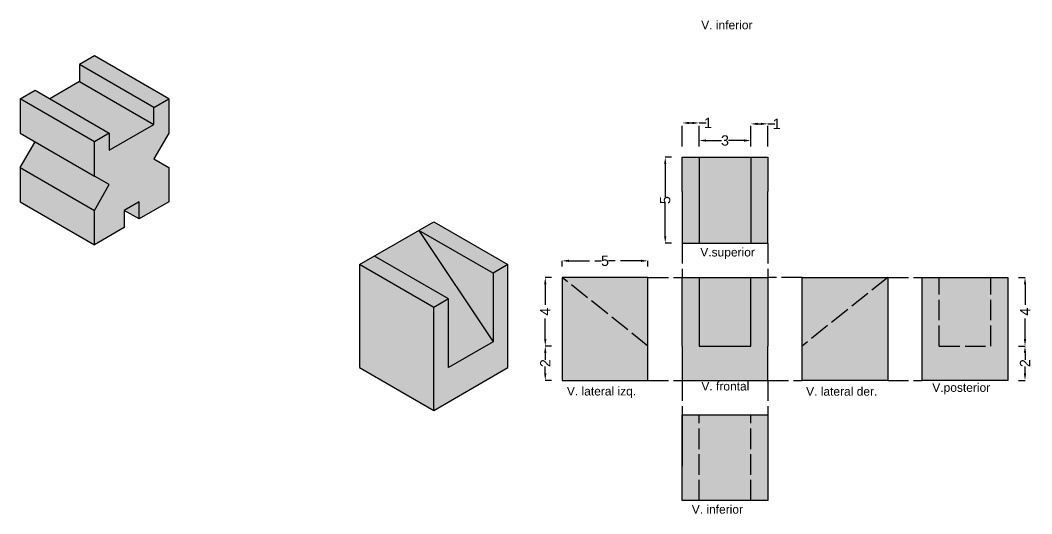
# Model space of a CAD drawing. Header units: millimetres. Extents: x 1502 to 1798, y 2224 to 2310.
# Drawn here: x 1645.4 to 1704.4, y 2224.4 to 2253.2 of the extents above; entities that cross this region are included whole.
import ezdxf

# ---------------------------------------------------------------- set-up
doc = ezdxf.new("R2010")
doc.units = ezdxf.units.MM
doc.header["$LTSCALE"] = 0.1
doc.linetypes.add('ACAD_ISO02W100', pattern=[15, 12, -3])
doc.styles.get("Standard").update_dxf_attribs({"font": 'arial.ttf'})
doc.dimstyles.new('ISO-25', dxfattribs={"dimtxt": 0.6, "dimasz": 0.4, "dimexe": 0, "dimexo": 0.625, "dimgap": 0, "dimtad": 0, "dimtxsty": 'Standard', "dimcen": 2.5, "dimadec": 0, "dimazin": 0, "dimtfac": 1, "dimtmove": 0, "dimatfit": 3, "dimfxl": 1, "dimarcsym": 0})

# ---------------------------------------------------------------- blocks, each defined once
blk = doc.blocks.new('*D63')
at = {"color": 0, "linetype": 'ACAD_ISO02W100', "lineweight": -2, "transparency": 16777216}
for p, q in [((1685.037, 2245.808), (1685.037, 2246.155)), ((1685.437, 2246.155), (1686.341, 2246.155)), ((1687.637, 2246.155), (1686.734, 2246.155)), ((1688.037, 2245.808), (1688.037, 2246.155))]:
    blk.add_line(p, q, dxfattribs=at)
at = {"color": 0, "linetype": 'ACAD_ISO02W100', "transparency": 16777216}
for points in [[(1685.437, 2246.222), (1685.437, 2246.089), (1685.037, 2246.155)], [(1687.637, 2246.222), (1687.637, 2246.089), (1688.037, 2246.155)]]:
    blk.add_solid(points, dxfattribs=at)
at = {"layer": 'Defpoints', "color": 0, "linetype": 'ACAD_ISO02W100', "transparency": 16777216}
for p in [(1688.037, 2246.155), (1685.037, 2245.183), (1688.037, 2245.183)]:
    blk.add_point(p, dxfattribs=at)
at = {"color": 0, "linetype": 'ACAD_ISO02W100', "transparency": 16777216, "insert": (1686.537, 2246.155), "char_height": 0.6, "attachment_point": 5}
blk.add_mtext('3', dxfattribs=at)
blk = doc.blocks.new('*D67')
at = {"color": 0, "linetype": 'ACAD_ISO02W100', "lineweight": -2, "transparency": 16777216}
for p, q in [((1677.037, 2238.808), (1677.037, 2239.146)), ((1677.437, 2239.146), (1679.338, 2239.146)), ((1681.637, 2239.146), (1679.736, 2239.146)), ((1682.037, 2238.808), (1682.037, 2239.146))]:
    blk.add_line(p, q, dxfattribs=at)
at = {"color": 0, "linetype": 'ACAD_ISO02W100', "transparency": 16777216}
for points in [[(1677.437, 2239.213), (1677.437, 2239.079), (1677.037, 2239.146)], [(1681.637, 2239.213), (1681.637, 2239.079), (1682.037, 2239.146)]]:
    blk.add_solid(points, dxfattribs=at)
at = {"layer": 'Defpoints', "color": 0, "linetype": 'ACAD_ISO02W100', "transparency": 16777216}
for p in [(1682.037, 2239.146), (1677.037, 2238.183), (1682.037, 2238.183)]:
    blk.add_point(p, dxfattribs=at)
at = {"color": 0, "linetype": 'ACAD_ISO02W100', "transparency": 16777216, "insert": (1679.537, 2239.146), "char_height": 0.6, "attachment_point": 5}
blk.add_mtext('5', dxfattribs=at)
blk = doc.blocks.new('*D87')
at = {"color": 0, "linetype": 'ACAD_ISO02W100', "lineweight": -2, "transparency": 16777216}
for p, q in [((1676.412, 2238.183), (1676.054, 2238.183)), ((1676.054, 2237.783), (1676.054, 2236.39)), ((1676.054, 2234.583), (1676.054, 2235.975)), ((1676.412, 2234.183), (1676.054, 2234.183))]:
    blk.add_line(p, q, dxfattribs=at)
at = {"color": 0, "linetype": 'ACAD_ISO02W100', "transparency": 16777216}
for points in [[(1675.988, 2237.783), (1676.121, 2237.783), (1676.054, 2238.183)], [(1675.988, 2234.583), (1676.121, 2234.583), (1676.054, 2234.183)]]:
    blk.add_solid(points, dxfattribs=at)
at = {"layer": 'Defpoints', "color": 0, "linetype": 'ACAD_ISO02W100', "transparency": 16777216}
for p in [(1677.037, 2238.183), (1676.054, 2234.183), (1677.037, 2234.183)]:
    blk.add_point(p, dxfattribs=at)
at = {"color": 0, "linetype": 'ACAD_ISO02W100', "transparency": 16777216, "insert": (1676.054, 2236.183), "char_height": 0.6, "attachment_point": 5, "rotation": 90}
blk.add_mtext('4', dxfattribs=at)
blk = doc.blocks.new('*D88')
at = {"color": 0, "linetype": 'ACAD_ISO02W100', "lineweight": -2, "transparency": 16777216}
for p, q in [((1676.412, 2234.183), (1676.054, 2234.183)), ((1676.054, 2233.783), (1676.054, 2233.382)), ((1676.054, 2232.583), (1676.054, 2232.984)), ((1676.412, 2232.183), (1676.054, 2232.183))]:
    blk.add_line(p, q, dxfattribs=at)
at = {"color": 0, "linetype": 'ACAD_ISO02W100', "transparency": 16777216}
for points in [[(1675.988, 2233.783), (1676.121, 2233.783), (1676.054, 2234.183)], [(1675.988, 2232.583), (1676.121, 2232.583), (1676.054, 2232.183)]]:
    blk.add_solid(points, dxfattribs=at)
at = {"layer": 'Defpoints', "color": 0, "linetype": 'ACAD_ISO02W100', "transparency": 16777216}
for p in [(1677.037, 2234.183), (1676.054, 2232.183), (1677.037, 2232.183)]:
    blk.add_point(p, dxfattribs=at)
at = {"color": 0, "linetype": 'ACAD_ISO02W100', "transparency": 16777216, "insert": (1676.054, 2233.183), "char_height": 0.6, "attachment_point": 5, "rotation": 90}
blk.add_mtext('2', dxfattribs=at)
blk = doc.blocks.new('*D89')
at = {"color": 0, "linetype": 'ACAD_ISO02W100', "lineweight": -2, "transparency": 16777216}
for p, q in [((1703.662, 2238.183), (1704.036, 2238.183)), ((1704.036, 2237.783), (1704.036, 2236.39)), ((1704.036, 2234.583), (1704.036, 2235.975)), ((1703.662, 2234.183), (1704.036, 2234.183))]:
    blk.add_line(p, q, dxfattribs=at)
at = {"color": 0, "linetype": 'ACAD_ISO02W100', "transparency": 16777216}
for points in [[(1703.969, 2237.783), (1704.102, 2237.783), (1704.036, 2238.183)], [(1703.969, 2234.583), (1704.102, 2234.583), (1704.036, 2234.183)]]:
    blk.add_solid(points, dxfattribs=at)
at = {"layer": 'Defpoints', "color": 0, "linetype": 'ACAD_ISO02W100', "transparency": 16777216}
for p in [(1703.037, 2238.183), (1703.037, 2234.183), (1704.036, 2234.183)]:
    blk.add_point(p, dxfattribs=at)
at = {"color": 0, "linetype": 'ACAD_ISO02W100', "transparency": 16777216, "insert": (1704.036, 2236.183), "char_height": 0.6, "attachment_point": 5, "rotation": 90}
blk.add_mtext('4', dxfattribs=at)
blk = doc.blocks.new('*D90')
at = {"color": 0, "linetype": 'ACAD_ISO02W100', "lineweight": -2, "transparency": 16777216}
for p, q in [((1703.662, 2234.183), (1704.036, 2234.183)), ((1704.036, 2233.783), (1704.036, 2233.382)), ((1704.036, 2232.583), (1704.036, 2232.984)), ((1703.662, 2232.183), (1704.036, 2232.183))]:
    blk.add_line(p, q, dxfattribs=at)
at = {"color": 0, "linetype": 'ACAD_ISO02W100', "transparency": 16777216}
for points in [[(1703.969, 2233.783), (1704.102, 2233.783), (1704.036, 2234.183)], [(1703.969, 2232.583), (1704.102, 2232.583), (1704.036, 2232.183)]]:
    blk.add_solid(points, dxfattribs=at)
at = {"layer": 'Defpoints', "color": 0, "linetype": 'ACAD_ISO02W100', "transparency": 16777216}
for p in [(1703.037, 2234.183), (1703.037, 2232.183), (1704.036, 2232.183)]:
    blk.add_point(p, dxfattribs=at)
at = {"color": 0, "linetype": 'ACAD_ISO02W100', "transparency": 16777216, "insert": (1704.036, 2233.183), "char_height": 0.6, "attachment_point": 5, "rotation": 90}
blk.add_mtext('2', dxfattribs=at)
blk = doc.blocks.new('*D132')
at = {"color": 0, "linetype": 'ACAD_ISO02W100', "lineweight": -2, "transparency": 16777216}
for p, q in [((1684.037, 2245.808), (1684.037, 2247.179)), ((1684.437, 2247.179), (1684.637, 2247.179)), ((1685.037, 2245.808), (1685.037, 2247.179)), ((1685.037, 2247.179), (1685.437, 2247.179))]:
    blk.add_line(p, q, dxfattribs=at)
at = {"color": 0, "linetype": 'ACAD_ISO02W100', "transparency": 16777216}
for points in [[(1684.437, 2247.245), (1684.437, 2247.112), (1684.037, 2247.179)], [(1684.637, 2247.245), (1684.637, 2247.112), (1685.037, 2247.179)]]:
    blk.add_solid(points, dxfattribs=at)
at = {"layer": 'Defpoints', "color": 0, "linetype": 'ACAD_ISO02W100', "transparency": 16777216}
for p in [(1685.037, 2247.179), (1684.037, 2245.183), (1685.037, 2245.183)]:
    blk.add_point(p, dxfattribs=at)
at = {"color": 0, "linetype": 'ACAD_ISO02W100', "transparency": 16777216, "insert": (1685.548, 2247.179), "char_height": 0.6, "attachment_point": 5}
blk.add_mtext('1', dxfattribs=at)
blk = doc.blocks.new('*D133')
at = {"color": 0, "linetype": 'ACAD_ISO02W100', "lineweight": -2, "transparency": 16777216}
for p, q in [((1688.037, 2245.808), (1688.037, 2247.125)), ((1688.437, 2247.125), (1688.637, 2247.125)), ((1689.037, 2245.808), (1689.037, 2247.125)), ((1689.037, 2247.125), (1689.437, 2247.125))]:
    blk.add_line(p, q, dxfattribs=at)
at = {"color": 0, "linetype": 'ACAD_ISO02W100', "transparency": 16777216}
for points in [[(1688.437, 2247.192), (1688.437, 2247.059), (1688.037, 2247.125)], [(1688.637, 2247.192), (1688.637, 2247.059), (1689.037, 2247.125)]]:
    blk.add_solid(points, dxfattribs=at)
at = {"layer": 'Defpoints', "color": 0, "linetype": 'ACAD_ISO02W100', "transparency": 16777216}
for p in [(1689.037, 2247.125), (1688.037, 2245.183), (1689.037, 2245.183)]:
    blk.add_point(p, dxfattribs=at)
at = {"color": 0, "linetype": 'ACAD_ISO02W100', "transparency": 16777216, "insert": (1689.548, 2247.125), "char_height": 0.6, "attachment_point": 5}
blk.add_mtext('1', dxfattribs=at)
blk = doc.blocks.new('*D154')
at = {"color": 0, "lineweight": -2, "transparency": 16777216}
for p, q in [((1683.412, 2245.183), (1683.051, 2245.183)), ((1683.051, 2244.783), (1683.051, 2242.882)), ((1683.051, 2240.583), (1683.051, 2242.484)), ((1683.412, 2240.183), (1683.051, 2240.183))]:
    blk.add_line(p, q, dxfattribs=at)
at = {"color": 0, "transparency": 16777216}
for points in [[(1682.984, 2244.783), (1683.117, 2244.783), (1683.051, 2245.183)], [(1682.984, 2240.583), (1683.117, 2240.583), (1683.051, 2240.183)]]:
    blk.add_solid(points, dxfattribs=at)
at = {"layer": 'Defpoints', "color": 0, "transparency": 16777216}
for p in [(1683.051, 2245.183), (1684.037, 2245.183), (1684.037, 2240.183)]:
    blk.add_point(p, dxfattribs=at)
at = {"color": 0, "transparency": 16777216, "insert": (1683.051, 2242.683), "char_height": 0.6, "attachment_point": 5, "rotation": 90}
blk.add_mtext('5', dxfattribs=at)

msp = doc.modelspace()

# ---------------------------------------------------------------- hatches: boundary and pattern name
at = {"linetype": 'ACAD_ISO02W100', "true_color": 0x293189}
h = msp.add_hatch(color=177, dxfattribs=at)
h.dxf.hatch_style = 1
h.paths.add_polyline_path([(1649.76, 2251.088), (1648.894, 2250.588), (1653.224, 2248.088), (1654.09, 2248.588)])
at = {"linetype": 'ACAD_ISO02W100', "true_color": 0x4554a5}
h = msp.add_hatch(color=175, dxfattribs=at)
h.dxf.hatch_style = 1
h.paths.add_polyline_path([(1648.894, 2250.588), (1648.894, 2249.588), (1653.224, 2247.088), (1653.224, 2248.088)])
at = {"linetype": 'ACAD_ISO02W100', "true_color": 0x22346e}
h = msp.add_hatch(color=159, dxfattribs=at)
h.dxf.hatch_style = 1
h.paths.add_polyline_path([(1646.296, 2249.088), (1645.43, 2248.588), (1649.76, 2246.088), (1650.626, 2246.588)])
at = {"linetype": 'ACAD_ISO02W100', "true_color": 0x7aafdf}
h = msp.add_hatch(color=143, dxfattribs=at)
h.dxf.hatch_style = 1
h.paths.add_polyline_path([(1648.894, 2249.588), (1647.162, 2248.588), (1650.626, 2246.588), (1650.626, 2245.588), (1653.224, 2247.088)])
at = {"linetype": 'ACAD_ISO02W100', "true_color": 0x105689}
h = msp.add_hatch(color=146, dxfattribs=at)
h.dxf.hatch_style = 1
h.paths.add_polyline_path([(1649.76, 2246.088), (1645.43, 2248.588), (1645.43, 2246.588), (1649.76, 2244.088)])
at = {"linetype": 'ACAD_ISO02W100', "true_color": 0x2776bb}
h = msp.add_hatch(color=152, dxfattribs=at)
h.dxf.hatch_style = 1
h.paths.add_polyline_path([(1654.09, 2244.588), (1653.224, 2245.088), (1654.09, 2246.588), (1654.09, 2248.588), (1653.224, 2248.088), (1653.224, 2247.088), (1650.626, 2245.588), (1650.626, 2246.588), (1649.76, 2246.088), (1649.76, 2244.088), (1650.626, 2243.588), (1649.76, 2242.088), (1649.76, 2240.088), (1651.492, 2241.088), (1651.492, 2242.088), (1652.358, 2242.588), (1652.358, 2241.588), (1654.09, 2242.588)])
at = {"linetype": 'ACAD_ISO02W100', "true_color": 0xadddf7}
h = msp.add_hatch(color=141, dxfattribs=at)
h.dxf.hatch_style = 1
h.paths.add_polyline_path([(1650.626, 2243.588), (1649.76, 2244.088), (1646.296, 2246.088), (1645.43, 2244.588), (1649.76, 2242.088)])
at = {"linetype": 'ACAD_ISO02W100', "lineweight": 30, "true_color": 0xddb3d4}
h = msp.add_hatch(color=254, dxfattribs=at)
h.dxf.hatch_style = 1
h.paths.add_polyline_path([(1666.085, 2239.423), (1665.219, 2238.923), (1669.549, 2236.423), (1670.415, 2236.923)])
h.paths.add_polyline_path([(1685.037, 2245.183), (1684.037, 2245.183), (1684.037, 2243.183), (1684.037, 2240.183), (1685.037, 2240.183)])
at = {"linetype": 'ACAD_ISO02W100', "lineweight": 30, "true_color": 0xd19cc7}
h = msp.add_hatch(color=9, dxfattribs=at)
h.dxf.hatch_style = 1
h.paths.add_polyline_path([(1669.549, 2241.423), (1668.683, 2240.923), (1673.013, 2238.423), (1673.879, 2238.923)])
h.paths.add_polyline_path([(1689.037, 2243.183), (1689.037, 2245.183), (1688.037, 2245.183), (1688.037, 2240.183), (1689.037, 2240.183)])
at = {"linetype": 'ACAD_ISO02W100', "lineweight": 30, "true_color": 0x642165}
h = msp.add_hatch(color=219, dxfattribs=at)
h.dxf.hatch_style = 1
h.paths.add_polyline_path([(1688.037, 2245.183), (1685.037, 2245.183), (1685.037, 2240.183), (1688.037, 2240.183)])
at = {"linetype": 'ACAD_ISO02W100', "true_color": 0x9898cc}
h = msp.add_hatch(color=253, dxfattribs=at)
h.dxf.hatch_style = 1
h.paths.add_polyline_path([(1649.76, 2242.088), (1645.43, 2244.588), (1645.43, 2242.588), (1649.76, 2240.088)])
at = {"linetype": 'ACAD_ISO02W100', "true_color": 0x5e67af}
h = msp.add_hatch(color=165, dxfattribs=at)
h.dxf.hatch_style = 1
h.paths.add_polyline_path([(1649.76, 2242.088), (1645.43, 2244.588), (1645.43, 2242.588), (1649.76, 2240.088)])
at = {"linetype": 'ACAD_ISO02W100', "true_color": 0xadddf7}
h = msp.add_hatch(color=141, dxfattribs=at)
h.dxf.hatch_style = 1
h.paths.add_polyline_path([(1652.358, 2242.588), (1651.492, 2242.088), (1652.358, 2241.588)])
at = {"linetype": 'Continuous', "true_color": 0xd19cc7}
h = msp.add_hatch(color=9, dxfattribs=at)
h.dxf.hatch_style = 1
h.paths.add_polyline_path([(1669.549, 2241.423), (1668.683, 2240.923), (1673.013, 2238.423), (1673.879, 2238.923)])
at = {"linetype": 'Continuous', "true_color": 0xddb3d4}
h = msp.add_hatch(color=254, dxfattribs=at)
h.dxf.hatch_style = 1
h.paths.add_polyline_path([(1669.549, 2241.423), (1668.683, 2240.923), (1673.013, 2238.423), (1673.879, 2238.923)])
at = {"linetype": 'Continuous', "true_color": 0x642165}
h = msp.add_hatch(color=219, dxfattribs=at)
h.dxf.hatch_style = 1
h.paths.add_polyline_path([(1668.683, 2240.923), (1666.085, 2239.423), (1670.415, 2236.923), (1670.415, 2232.923), (1673.013, 2234.423)])
at = {"linetype": 'Continuous', "true_color": 0xd19cc7}
h = msp.add_hatch(color=9, dxfattribs=at)
h.dxf.hatch_style = 1
h.paths.add_polyline_path([(1673.013, 2238.423), (1668.683, 2240.923), (1673.013, 2234.423)])
at = {"linetype": 'Continuous', "true_color": 0xcecce6}
h = msp.add_hatch(color=254, dxfattribs=at)
h.dxf.hatch_style = 1
h.paths.add_polyline_path([(1673.013, 2238.423), (1668.683, 2240.923), (1673.013, 2234.423)])
at = {"linetype": 'Continuous', "true_color": 0xddb3d4}
h = msp.add_hatch(color=254, dxfattribs=at)
h.dxf.hatch_style = 1
h.paths.add_polyline_path([(1666.085, 2239.423), (1665.219, 2238.923), (1669.549, 2236.423), (1670.415, 2236.923)])
at = {"linetype": 'Continuous', "true_color": 0x93278f}
h = msp.add_hatch(color=217, dxfattribs=at)
h.dxf.hatch_style = 1
h.paths.add_polyline_path([(1669.549, 2236.423), (1665.219, 2238.923), (1665.219, 2232.923), (1669.549, 2230.423)])
at = {"linetype": 'Continuous', "true_color": 0x642165}
h = msp.add_hatch(color=219, dxfattribs=at)
h.dxf.hatch_style = 1
h.paths.add_polyline_path([(1673.879, 2232.923), (1673.879, 2238.923), (1673.013, 2238.423), (1673.013, 2234.423), (1670.415, 2232.923), (1670.415, 2236.923), (1669.549, 2236.423), (1669.549, 2230.423)])
at = {"linetype": 'Continuous', "true_color": 0x636466}
h = msp.add_hatch(color=251, dxfattribs=at)
h.dxf.hatch_style = 1
h.paths.add_polyline_path([(1673.879, 2232.923), (1673.879, 2238.923), (1673.013, 2238.423), (1673.013, 2234.423), (1670.415, 2232.923), (1670.415, 2236.923), (1669.549, 2236.423), (1669.549, 2230.423)])
at = {"linetype": 'ACAD_ISO02W100', "lineweight": 30, "true_color": 0x636466}
h = msp.add_hatch(color=251, dxfattribs=at)
h.dxf.hatch_style = 1
h.paths.add_polyline_path([(1673.879, 2238.923), (1673.013, 2238.423), (1673.013, 2234.423), (1670.415, 2232.923), (1670.415, 2236.923), (1669.549, 2236.423), (1669.549, 2230.423), (1673.879, 2232.923)])
h.paths.add_polyline_path([(1689.037, 2234.183), (1689.037, 2238.183), (1688.037, 2238.183), (1688.037, 2234.183), (1685.037, 2234.183), (1685.037, 2238.183), (1684.037, 2238.183), (1684.037, 2234.183), (1684.037, 2232.183), (1689.037, 2232.183)])
at = {"linetype": 'ACAD_ISO02W100', "lineweight": 30, "true_color": 0x93278f}
h = msp.add_hatch(color=217, dxfattribs=at)
h.dxf.hatch_style = 1
h.paths.add_polyline_path([(1682.037, 2234.183), (1677.037, 2234.183), (1677.037, 2232.183), (1682.037, 2232.183)])
h.paths.add_polyline_path([(1677.037, 2238.183), (1677.037, 2234.183), (1682.037, 2234.183)], flags=17)
h.paths.add_polyline_path([(1682.037, 2238.183), (1679.037, 2238.183), (1677.037, 2238.183), (1682.037, 2234.183)], flags=17)
h.paths.add_polyline_path([(1696.037, 2234.183), (1691.037, 2234.183), (1691.037, 2232.183), (1696.037, 2232.183)])
h.paths.add_polyline_path([(1696.037, 2238.183), (1691.037, 2234.183), (1696.037, 2234.183)], flags=17)
h.paths.add_polyline_path([(1696.037, 2238.183), (1694.037, 2238.183), (1691.037, 2238.183), (1691.037, 2234.183)], flags=17)
at = {"linetype": 'ACAD_ISO02W100', "lineweight": 30, "true_color": 0x642165}
h = msp.add_hatch(color=219, dxfattribs=at)
h.dxf.hatch_style = 1
h.paths.add_polyline_path([(1688.037, 2238.183), (1685.037, 2238.183), (1685.037, 2234.183), (1688.037, 2234.183)])
at = {"linetype": 'ACAD_ISO02W100', "lineweight": 30, "true_color": 0x939598}
h = msp.add_hatch(color=252, dxfattribs=at)
h.dxf.hatch_style = 1
h.paths.add_polyline_path([(1703.037, 2234.183), (1698.037, 2234.183), (1698.037, 2232.183), (1703.037, 2232.183)])
h.paths.add_polyline_path([(1703.037, 2237.183), (1703.037, 2238.183), (1698.037, 2238.183), (1698.037, 2237.183), (1698.037, 2234.183), (1703.037, 2234.183)])
at = {"linetype": 'ACAD_ISO02W100', "lineweight": 30, "true_color": 0x636466}
h = msp.add_hatch(color=251, dxfattribs=at)
h.dxf.hatch_style = 1
h.paths.add_polyline_path([(1689.037, 2230.183), (1684.037, 2230.183), (1684.037, 2227.183), (1686.037, 2227.183), (1689.037, 2227.183)])
h.paths.add_polyline_path([(1689.037, 2227.183), (1686.037, 2227.183), (1684.037, 2227.183), (1684.037, 2225.183), (1689.037, 2225.183)])

# ---------------------------------------------------------------- linework, layer by layer
at = {"linetype": 'Continuous'}
for p, q in [((1649.76, 2251.088), (1648.894, 2250.588)), ((1654.09, 2248.588), (1649.76, 2251.088)), ((1648.894, 2250.588), (1648.894, 2249.588)), ((1653.224, 2248.088), (1648.894, 2250.588)), ((1645.43, 2248.588), (1646.296, 2249.088)), ((1646.296, 2249.088), (1650.626, 2246.588)), ((1648.894, 2249.588), (1647.162, 2248.588)), ((1648.894, 2249.588), (1653.224, 2247.088)), ((1645.43, 2248.588), (1645.43, 2246.588)), ((1649.76, 2246.088), (1645.43, 2248.588)), ((1653.224, 2248.088), (1654.09, 2248.588)), ((1654.09, 2248.588), (1654.09, 2246.588)), ((1653.224, 2247.088), (1653.224, 2248.088)), ((1650.626, 2245.588), (1653.224, 2247.088)), ((1645.43, 2246.588), (1649.76, 2244.088)), ((1650.626, 2246.588), (1649.76, 2246.088)), ((1650.626, 2246.588), (1650.626, 2245.588)), ((1654.09, 2246.588), (1653.224, 2245.088)), ((1645.43, 2244.588), (1646.296, 2246.088)), ((1649.76, 2244.088), (1649.76, 2246.088)), ((1649.76, 2244.088), (1649.76, 2246.088)), ((1653.224, 2245.088), (1654.09, 2244.588)), ((1645.43, 2244.588), (1645.43, 2242.588)), ((1645.43, 2244.588), (1649.76, 2242.088)), ((1654.09, 2244.588), (1654.09, 2242.588)), ((1650.626, 2243.588), (1649.76, 2244.088)), ((1649.76, 2242.088), (1650.626, 2243.588)), ((1645.43, 2242.588), (1649.76, 2240.088)), ((1652.358, 2242.588), (1651.492, 2242.088)), ((1654.09, 2242.588), (1652.358, 2241.588)), ((1652.358, 2241.588), (1652.358, 2242.588)), ((1649.76, 2240.088), (1649.76, 2242.088)), ((1651.492, 2242.088), (1651.492, 2241.088)), ((1652.358, 2241.588), (1651.492, 2242.088)), ((1665.219, 2238.923), (1669.549, 2241.423)), ((1669.549, 2241.423), (1673.879, 2238.923)), ((1651.492, 2241.088), (1649.76, 2240.088)), ((1673.013, 2238.423), (1668.683, 2240.923)), ((1668.683, 2240.923), (1673.013, 2234.423)), ((1670.415, 2236.923), (1666.085, 2239.423)), ((1669.549, 2236.423), (1665.219, 2238.923)), ((1665.219, 2238.923), (1665.219, 2232.923)), ((1673.879, 2238.923), (1673.013, 2238.423)), ((1673.879, 2232.923), (1673.879, 2238.923)), ((1673.013, 2238.423), (1673.013, 2234.423)), ((1670.415, 2236.923), (1669.549, 2236.423)), ((1670.415, 2232.923), (1670.415, 2236.923)), ((1669.549, 2230.423), (1669.549, 2236.423)), ((1673.013, 2234.423), (1670.415, 2232.923)), ((1665.219, 2232.923), (1669.549, 2230.423)), ((1669.549, 2230.423), (1673.879, 2232.923))]:
    msp.add_line(p, q, dxfattribs=at)
at = {"linetype": 'Continuous', "lineweight": 30}
for p, q in [((1684.037, 2243.183), (1684.037, 2245.183)), ((1684.037, 2245.183), (1689.037, 2245.183)), ((1689.037, 2245.183), (1689.037, 2243.183)), ((1684.037, 2243.183), (1684.037, 2240.183)), ((1689.037, 2240.183), (1689.037, 2243.183)), ((1684.037, 2240.183), (1689.037, 2240.183)), ((1677.037, 2238.183), (1677.037, 2232.183)), ((1679.037, 2238.183), (1677.037, 2238.183)), ((1684.037, 2234.183), (1684.037, 2238.183)), ((1684.037, 2238.183), (1689.037, 2238.183)), ((1689.037, 2238.183), (1689.037, 2234.183)), ((1694.037, 2238.183), (1696.037, 2238.183)), ((1696.037, 2238.183), (1696.037, 2232.183)), ((1698.037, 2237.183), (1698.037, 2238.183)), ((1698.037, 2238.183), (1703.037, 2238.183)), ((1703.037, 2238.183), (1703.037, 2237.183)), ((1698.037, 2232.183), (1698.037, 2237.183)), ((1703.037, 2237.183), (1703.037, 2232.183)), ((1682.037, 2232.183), (1682.037, 2234.183)), ((1684.037, 2234.183), (1684.037, 2232.183)), ((1689.037, 2232.183), (1689.037, 2234.183)), ((1691.037, 2232.183), (1691.037, 2234.183)), ((1698.037, 2232.183), (1698.037, 2234.183)), ((1677.037, 2232.183), (1682.037, 2232.183)), ((1684.037, 2232.183), (1689.037, 2232.183)), ((1696.037, 2232.183), (1691.037, 2232.183)), ((1703.037, 2232.183), (1698.037, 2232.183)), ((1684.037, 2230.183), (1689.037, 2230.183)), ((1684.037, 2225.183), (1684.037, 2230.183)), ((1684.037, 2230.183), (1684.037, 2227.183)), ((1689.037, 2230.183), (1689.037, 2225.183)), ((1689.037, 2225.183), (1684.037, 2225.183))]:
    msp.add_line(p, q, dxfattribs=at)
at = {"lineweight": 30}
for p, q in [((1685.037, 2245.183), (1685.037, 2240.183)), ((1688.037, 2245.183), (1688.037, 2240.183)), ((1682.037, 2238.183), (1679.037, 2238.183)), ((1682.037, 2234.183), (1682.037, 2238.183)), ((1684.037, 2238.183), (1685.037, 2238.183)), ((1685.037, 2238.183), (1685.037, 2234.183)), ((1688.037, 2234.183), (1688.037, 2238.183)), ((1691.037, 2234.183), (1691.037, 2238.183)), ((1691.037, 2238.183), (1694.037, 2238.183)), ((1685.037, 2234.183), (1688.037, 2234.183))]:
    msp.add_line(p, q, dxfattribs=at)
at = {"linetype": 'ACAD_ISO02W100'}
for p, q in [((1684.037, 2240.183), (1684.037, 2238.183)), ((1689.037, 2240.183), (1689.037, 2238.183)), ((1682.037, 2234.183), (1677.037, 2238.183)), ((1682.037, 2238.183), (1684.037, 2238.183)), ((1691.037, 2238.183), (1689.037, 2238.183)), ((1696.037, 2238.183), (1691.037, 2234.183)), ((1696.037, 2238.183), (1698.037, 2238.183)), ((1699.037, 2234.183), (1699.037, 2238.183)), ((1702.037, 2234.183), (1702.037, 2238.183)), ((1699.037, 2234.183), (1702.037, 2234.183)), ((1682.037, 2232.183), (1684.037, 2232.183)), ((1684.037, 2232.183), (1684.037, 2230.183)), ((1689.037, 2232.183), (1691.037, 2232.183)), ((1689.037, 2232.183), (1689.037, 2230.183)), ((1696.037, 2232.183), (1698.037, 2232.183)), ((1685.037, 2225.183), (1685.037, 2230.183)), ((1688.037, 2225.183), (1688.037, 2230.183))]:
    msp.add_line(p, q, dxfattribs=at)

# ---------------------------------------------------------------- texts
at = {"linetype": 'ACAD_ISO02W100', "lineweight": 30, "char_height": 0.5, "attachment_point": 1}
for s, insert in [('V. inferior', (1685.151, 2253.136)), ('V.superior', (1685.096, 2239.9)), ('V. frontal', (1685.161, 2232.093)), ('V.posterior', (1698.627, 2232.014)), ('V. lateral izq.', (1677.316, 2231.802)), ('V. lateral der.', (1691.268, 2231.79)), ('V. inferior', (1684.598, 2224.918))]:
    msp.add_mtext_dynamic_manual_height_columns(s, width=4.80195, gutter_width=12.5, heights=[0], dxfattribs=dict(at, insert=insert))

# ---------------------------------------------------------------- dimensions: what is measured, and where the dimension line sits
at = {"linetype": 'ACAD_ISO02W100'}
for base, p1, p2, picture, middle in [((1685.037, 2247.179), (1684.037, 2245.183), (1685.037, 2245.183), '*D132', (1685.548, 2247.179)), ((1689.037, 2247.125), (1688.037, 2245.183), (1689.037, 2245.183), '*D133', (1689.548, 2247.125)), ((1682.037, 2239.146), (1677.037, 2238.183), (1682.037, 2238.183), '*D67', (1679.537, 2239.146))]:
    dim = msp.add_linear_dim(base=base, p1=p1, p2=p2, dimstyle='ISO-25', dxfattribs=at)
    dim.commit()
    dim.dimension.update_dxf_attribs({"geometry": picture, "text_midpoint": middle})
dim = msp.add_linear_dim(base=(1688.037, 2246.155), p1=(1685.037, 2245.183), p2=(1688.037, 2245.183), dimstyle='ISO-25', override={"dimtmove": 1}, dxfattribs=at)
dim.commit()
dim.dimension.update_dxf_attribs({"geometry": '*D63', "text_midpoint": (1686.537, 2246.155)})
dim = msp.add_linear_dim(base=(1683.051, 2245.183), p1=(1684.037, 2240.183), p2=(1684.037, 2245.183), angle=90, dimstyle='ISO-25')
dim.commit()
dim.dimension.update_dxf_attribs({"geometry": '*D154', "text_midpoint": (1683.051, 2242.683)})
for base, p1, p2, picture, middle in [((1676.054, 2234.183), (1677.037, 2238.183), (1677.037, 2234.183), '*D87', (1676.054, 2236.183)), ((1704.036, 2234.183), (1703.037, 2238.183), (1703.037, 2234.183), '*D89', (1704.036, 2236.183))]:
    dim = msp.add_linear_dim(base=base, p1=p1, p2=p2, angle=90, dimstyle='ISO-25', dxfattribs=at)
    dim.commit()
    dim.dimension.update_dxf_attribs({"geometry": picture, "text_midpoint": middle})
for base, p1, p2, picture, middle in [((1676.054, 2232.183), (1677.037, 2234.183), (1677.037, 2232.183), '*D88', (1676.054, 2233.183)), ((1704.036, 2232.183), (1703.037, 2234.183), (1703.037, 2232.183), '*D90', (1704.036, 2233.183))]:
    dim = msp.add_linear_dim(base=base, p1=p1, p2=p2, angle=90, dimstyle='ISO-25', override={"dimtmove": 1}, dxfattribs=at)
    dim.commit()
    dim.dimension.update_dxf_attribs({"geometry": picture, "text_midpoint": middle})

doc.saveas('drawing.dxf')
